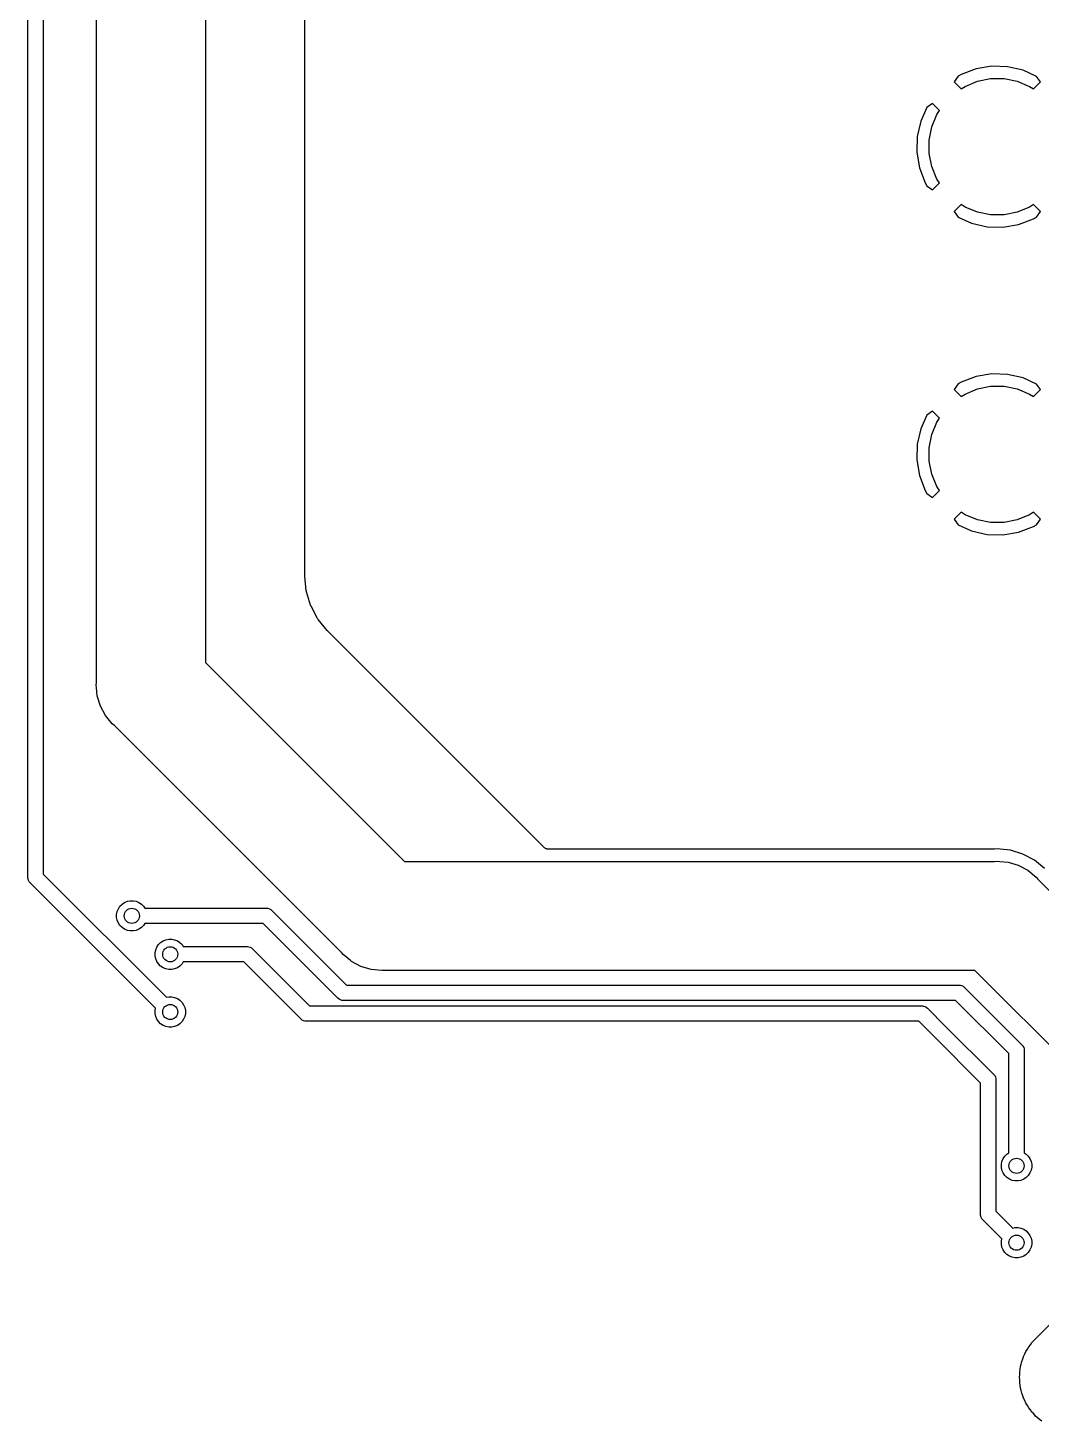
# Model space of a CAD drawing. Extents: x 4.56 to 9.07, y -4.98 to -1.89.
# Drawn here: x 4.57 to 5.228, y -4.928 to -4.023 of the extents above; entities that cross this region are included whole.
import ezdxf

# ---------------------------------------------------------------- set-up
doc = ezdxf.new("R2010")
doc.units = 0
doc.header["$MEASUREMENT"] = 0
doc.layers.add('BLACK', color=7, linetype='CONTINUOUS')

msp = doc.modelspace()

# ---------------------------------------------------------------- linework, layer by layer
at = {"layer": 'BLACK', "linetype": 'CONTINUOUS'}
for p, q in [((4.57, -4.57475), (4.57, -3.2394)), ((4.58, -3.24034), (4.58, -4.57293)), ((4.61457, -4.44826), (4.61457, -3.30174)), ((4.68543, -3.31468), (4.68543, -4.43532)), ((4.75, -4.3791), (4.75, -3.43328)), ((5.19641, -4.04771), (5.18628, -4.04941)), ((5.20668, -4.04801), (5.19641, -4.04771)), ((5.2167, -4.05031), (5.20668, -4.04801)), ((5.17461, -4.05414), (5.17193, -4.05779)), ((5.17193, -4.05779), (5.17655, -4.0624)), ((5.17655, -4.05311), (5.17461, -4.05414)), ((5.18628, -4.04941), (5.17655, -4.05311)), ((5.17902, -4.06075), (5.18708, -4.05741)), ((5.18708, -4.05741), (5.19564, -4.05571)), ((5.19564, -4.05571), (5.20436, -4.05571)), ((5.20436, -4.05571), (5.21292, -4.05741)), ((5.21292, -4.05741), (5.22098, -4.06075)), ((5.22548, -4.05426), (5.2167, -4.05031)), ((5.22345, -4.0624), (5.22807, -4.05779)), ((5.22807, -4.05779), (5.22548, -4.05426)), ((5.17655, -4.0624), (5.17902, -4.06075)), ((5.22098, -4.06075), (5.22345, -4.0624)), ((5.15426, -4.07452), (5.15031, -4.0833)), ((5.15779, -4.07193), (5.15426, -4.07452)), ((5.1624, -4.07655), (5.15779, -4.07193)), ((5.15031, -4.0833), (5.14801, -4.09332)), ((5.15741, -4.08708), (5.16075, -4.07902)), ((5.16075, -4.07902), (5.1624, -4.07655)), ((5.14801, -4.09332), (5.14771, -4.10359)), ((5.15571, -4.09564), (5.15741, -4.08708)), ((5.15571, -4.10436), (5.15571, -4.09564)), ((5.14771, -4.10359), (5.14941, -4.11372)), ((5.15741, -4.11292), (5.15571, -4.10436)), ((5.14941, -4.11372), (5.15311, -4.12345)), ((5.16075, -4.12098), (5.15741, -4.11292)), ((5.1624, -4.12345), (5.16075, -4.12098)), ((5.15311, -4.12345), (5.15414, -4.12539)), ((5.15414, -4.12539), (5.15779, -4.12807)), ((5.15779, -4.12807), (5.1624, -4.12345)), ((5.17655, -4.1376), (5.17193, -4.14221)), ((5.17902, -4.13925), (5.17655, -4.1376)), ((5.18708, -4.14259), (5.17902, -4.13925)), ((5.22098, -4.13925), (5.21292, -4.14259)), ((5.22345, -4.1376), (5.22098, -4.13925)), ((5.22807, -4.14221), (5.22345, -4.1376)), ((5.17193, -4.14221), (5.17452, -4.14574)), ((5.17452, -4.14574), (5.1833, -4.14969)), ((5.19564, -4.14429), (5.18708, -4.14259)), ((5.20436, -4.14429), (5.19564, -4.14429)), ((5.21292, -4.14259), (5.20436, -4.14429)), ((5.21372, -4.15059), (5.22345, -4.14689)), ((5.22345, -4.14689), (5.22539, -4.14586)), ((5.22539, -4.14586), (5.22807, -4.14221)), ((5.1833, -4.14969), (5.19332, -4.15199)), ((5.19332, -4.15199), (5.20359, -4.15229)), ((5.20359, -4.15229), (5.21372, -4.15059)), ((5.19641, -4.24771), (5.18628, -4.24941)), ((5.20668, -4.24801), (5.19641, -4.24771)), ((5.2167, -4.25031), (5.20668, -4.24801)), ((5.17461, -4.25414), (5.17193, -4.25779)), ((5.17655, -4.25311), (5.17461, -4.25414)), ((5.18628, -4.24941), (5.17655, -4.25311)), ((5.18708, -4.25741), (5.19564, -4.25571)), ((5.19564, -4.25571), (5.20436, -4.25571)), ((5.20436, -4.25571), (5.21292, -4.25741)), ((5.22548, -4.25426), (5.2167, -4.25031)), ((5.22807, -4.25779), (5.22548, -4.25426)), ((5.17193, -4.25779), (5.17655, -4.2624)), ((5.17655, -4.2624), (5.17902, -4.26075)), ((5.17902, -4.26075), (5.18708, -4.25741)), ((5.21292, -4.25741), (5.22098, -4.26075)), ((5.22098, -4.26075), (5.22345, -4.2624)), ((5.22345, -4.2624), (5.22807, -4.25779)), ((5.15426, -4.27452), (5.15031, -4.2833)), ((5.15779, -4.27193), (5.15426, -4.27452)), ((5.1624, -4.27655), (5.15779, -4.27193)), ((5.15031, -4.2833), (5.14801, -4.29332)), ((5.15741, -4.28708), (5.16075, -4.27902)), ((5.16075, -4.27902), (5.1624, -4.27655)), ((5.14801, -4.29332), (5.14771, -4.30359)), ((5.15571, -4.29564), (5.15741, -4.28708)), ((5.15571, -4.30436), (5.15571, -4.29564)), ((5.14771, -4.30359), (5.14941, -4.31372)), ((5.15741, -4.31292), (5.15571, -4.30436)), ((5.14941, -4.31372), (5.15311, -4.32345)), ((5.16075, -4.32098), (5.15741, -4.31292)), ((5.15311, -4.32345), (5.15414, -4.32539)), ((5.15414, -4.32539), (5.15779, -4.32807)), ((5.15779, -4.32807), (5.1624, -4.32345)), ((5.1624, -4.32345), (5.16075, -4.32098)), ((5.17655, -4.3376), (5.17193, -4.34221)), ((5.17902, -4.33925), (5.17655, -4.3376)), ((5.22345, -4.3376), (5.22098, -4.33925)), ((5.22807, -4.34221), (5.22345, -4.3376)), ((5.17193, -4.34221), (5.17452, -4.34574)), ((5.17452, -4.34574), (5.1833, -4.34969)), ((5.18708, -4.34259), (5.17902, -4.33925)), ((5.19564, -4.34429), (5.18708, -4.34259)), ((5.20436, -4.34429), (5.19564, -4.34429)), ((5.21292, -4.34259), (5.20436, -4.34429)), ((5.22098, -4.33925), (5.21292, -4.34259)), ((5.21372, -4.35059), (5.22345, -4.34689)), ((5.22345, -4.34689), (5.22539, -4.34586)), ((5.22539, -4.34586), (5.22807, -4.34221)), ((5.1833, -4.34969), (5.19332, -4.35199)), ((5.19332, -4.35199), (5.20359, -4.35229)), ((5.20359, -4.35229), (5.21372, -4.35059)), ((4.75002, -4.37926), (4.75, -4.3791)), ((4.75001, -4.37943), (4.75002, -4.37926)), ((4.75002, -4.37948), (4.75001, -4.37943)), ((4.75092, -4.38866), (4.75002, -4.37948)), ((4.75099, -4.38901), (4.75092, -4.38866)), ((4.75106, -4.38936), (4.75099, -4.38901)), ((4.75107, -4.38941), (4.75106, -4.38936)), ((4.75369, -4.39805), (4.75107, -4.38941)), ((4.75107, -4.38941), (4.75107, -4.38941)), ((4.75107, -4.38941), (4.75107, -4.38941)), ((4.75107, -4.38941), (4.75107, -4.38941)), ((4.75383, -4.39838), (4.75369, -4.39805)), ((4.75396, -4.39872), (4.75383, -4.39838)), ((4.75399, -4.39876), (4.75396, -4.39872)), ((4.75399, -4.39877), (4.75399, -4.39876)), ((4.75399, -4.39876), (4.75399, -4.39876)), ((4.75399, -4.39876), (4.75399, -4.39876)), ((4.75824, -4.40673), (4.75399, -4.39877)), ((4.75844, -4.40702), (4.75824, -4.40673)), ((4.75864, -4.40732), (4.75844, -4.40702)), ((4.75867, -4.40736), (4.75864, -4.40732)), ((4.75867, -4.40737), (4.75867, -4.40736)), ((4.75867, -4.40736), (4.75867, -4.40736)), ((4.76452, -4.41449), (4.75867, -4.40737)), ((4.75867, -4.40737), (4.75867, -4.40737)), ((4.76464, -4.41461), (4.76452, -4.41449)), ((4.76474, -4.41474), (4.76464, -4.41461)), ((4.76478, -4.41478), (4.76474, -4.41474)), ((4.90554, -4.55554), (4.76478, -4.41478)), ((4.68543, -4.43532), (4.81468, -4.56457)), ((4.6144, -4.45), (4.61457, -4.44826)), ((4.61457, -4.45174), (4.6144, -4.45)), ((4.61508, -4.45695), (4.61457, -4.45174)), ((4.61711, -4.46363), (4.61508, -4.45695)), ((4.6204, -4.46978), (4.61711, -4.46363)), ((4.62482, -4.47518), (4.6204, -4.46978)), ((4.62618, -4.47629), (4.62482, -4.47518)), ((4.77371, -4.62382), (4.62618, -4.47629)), ((4.90582, -4.55577), (4.90554, -4.55554)), ((4.9061, -4.556), (4.90582, -4.55577)), ((4.90612, -4.55601), (4.9061, -4.556)), ((4.90613, -4.55603), (4.90612, -4.55601)), ((4.81468, -4.56457), (5.19826, -4.56457)), ((4.90645, -4.5562), (4.90613, -4.55603)), ((4.90677, -4.55637), (4.90645, -4.5562)), ((4.90679, -4.55638), (4.90677, -4.55637)), ((4.90681, -4.55639), (4.90679, -4.55638)), ((4.90716, -4.5565), (4.90681, -4.55639)), ((4.90751, -4.55661), (4.90716, -4.5565)), ((4.90753, -4.55661), (4.90751, -4.55661)), ((4.90755, -4.55662), (4.90753, -4.55661)), ((4.90791, -4.55665), (4.90755, -4.55662)), ((4.90827, -4.55669), (4.90791, -4.55665)), ((4.90831, -4.55669), (4.90827, -4.55669)), ((4.90832, -4.55669), (4.90831, -4.55669)), ((4.90831, -4.55669), (4.90831, -4.55669)), ((4.90831, -4.55669), (4.90831, -4.55669)), ((5.19768, -4.55669), (4.90832, -4.55669)), ((5.19784, -4.55668), (5.19768, -4.55669)), ((5.19801, -4.55668), (5.19784, -4.55668)), ((5.19807, -4.55667), (5.19801, -4.55668)), ((5.2, -4.55648), (5.19807, -4.55667)), ((5.19826, -4.56457), (5.2, -4.5644)), ((5.20193, -4.55667), (5.2, -4.55648)), ((5.2, -4.5644), (5.20174, -4.56457)), ((5.20174, -4.56457), (5.20174, -4.56457)), ((5.20174, -4.56457), (5.20695, -4.56508)), ((5.20849, -4.55732), (5.20193, -4.55667)), ((5.20193, -4.55667), (5.20193, -4.55667)), ((5.21665, -4.5598), (5.20849, -4.55732)), ((5.22418, -4.56382), (5.21665, -4.5598)), ((5.23077, -4.56923), (5.22418, -4.56382)), ((4.58, -4.57293), (4.66003, -4.65296)), ((5.20695, -4.56508), (5.21363, -4.56711)), ((5.21363, -4.56711), (5.21978, -4.5704)), ((5.21978, -4.5704), (5.22518, -4.57482)), ((4.56998, -4.575), (4.57, -4.57475)), ((4.57, -4.57525), (4.56998, -4.575)), ((4.57007, -4.57598), (4.57, -4.57525)), ((4.57036, -4.57692), (4.57007, -4.57598)), ((4.57082, -4.57779), (4.57036, -4.57692)), ((4.57145, -4.57855), (4.57082, -4.57779)), ((4.57164, -4.57871), (4.57145, -4.57855)), ((4.65296, -4.66003), (4.57164, -4.57871)), ((5.22518, -4.57482), (5.22629, -4.57618)), ((5.22629, -4.57618), (5.34882, -4.69871)), ((4.63123, -4.59235), (4.63284, -4.59128)), ((4.63284, -4.59128), (4.63463, -4.59054)), ((4.63463, -4.59054), (4.63653, -4.59016)), ((4.63653, -4.59016), (4.63847, -4.59016)), ((4.63847, -4.59016), (4.64037, -4.59054)), ((4.64037, -4.59054), (4.64216, -4.59128)), ((4.64216, -4.59128), (4.64377, -4.59235)), ((4.62766, -4.59903), (4.62804, -4.59713)), ((4.62766, -4.60097), (4.62766, -4.59903)), ((4.62804, -4.60287), (4.62766, -4.60097)), ((4.62804, -4.59713), (4.62878, -4.59534)), ((4.62878, -4.59534), (4.62985, -4.59373)), ((4.62985, -4.59373), (4.63123, -4.59235)), ((4.64377, -4.59235), (4.64515, -4.59373)), ((4.64515, -4.59373), (4.646, -4.595)), ((4.646, -4.595), (4.72475, -4.595)), ((4.72475, -4.595), (4.725, -4.59498)), ((4.725, -4.59498), (4.72525, -4.595)), ((4.72525, -4.595), (4.72598, -4.59507)), ((4.72598, -4.59507), (4.72692, -4.59536)), ((4.72692, -4.59536), (4.72779, -4.59582)), ((4.72779, -4.59582), (4.72855, -4.59645)), ((4.72855, -4.59645), (4.72871, -4.59664)), ((4.72871, -4.59664), (4.77707, -4.645)), ((4.62878, -4.60466), (4.62804, -4.60287)), ((4.62985, -4.60627), (4.62878, -4.60466)), ((4.63123, -4.60765), (4.62985, -4.60627)), ((4.63284, -4.60872), (4.63123, -4.60765)), ((4.63463, -4.60946), (4.63284, -4.60872)), ((4.63653, -4.60984), (4.63463, -4.60946)), ((4.63847, -4.60984), (4.63653, -4.60984)), ((4.64037, -4.60946), (4.63847, -4.60984)), ((4.64216, -4.60872), (4.64037, -4.60946)), ((4.64377, -4.60765), (4.64216, -4.60872)), ((4.64515, -4.60627), (4.64377, -4.60765)), ((4.646, -4.605), (4.64515, -4.60627)), ((4.72293, -4.605), (4.646, -4.605)), ((4.77129, -4.65336), (4.72293, -4.605)), ((4.65378, -4.62034), (4.65485, -4.61873)), ((4.65485, -4.61873), (4.65623, -4.61735)), ((4.65623, -4.61735), (4.65784, -4.61628)), ((4.65784, -4.61628), (4.65963, -4.61554)), ((4.65963, -4.61554), (4.66153, -4.61516)), ((4.66153, -4.61516), (4.66347, -4.61516)), ((4.66347, -4.61516), (4.66537, -4.61554)), ((4.66537, -4.61554), (4.66716, -4.61628)), ((4.66716, -4.61628), (4.66877, -4.61735)), ((4.66877, -4.61735), (4.67015, -4.61873)), ((4.67015, -4.61873), (4.671, -4.62)), ((4.65266, -4.62403), (4.65304, -4.62213)), ((4.65266, -4.62597), (4.65266, -4.62403)), ((4.65304, -4.62787), (4.65266, -4.62597)), ((4.65304, -4.62213), (4.65378, -4.62034)), ((4.65378, -4.62966), (4.65304, -4.62787)), ((4.671, -4.62), (4.71225, -4.62)), ((4.71225, -4.62), (4.7125, -4.61998)), ((4.7125, -4.61998), (4.71275, -4.62)), ((4.71275, -4.62), (4.71348, -4.62007)), ((4.71348, -4.62007), (4.71442, -4.62036)), ((4.71442, -4.62036), (4.71529, -4.62082)), ((4.71529, -4.62082), (4.71605, -4.62145)), ((4.71605, -4.62145), (4.71621, -4.62164)), ((4.71621, -4.62164), (4.75311, -4.65854)), ((4.77482, -4.62518), (4.77371, -4.62382)), ((4.7796, -4.62909), (4.77482, -4.62518)), ((4.65485, -4.63127), (4.65378, -4.62966)), ((4.65623, -4.63265), (4.65485, -4.63127)), ((4.65784, -4.63372), (4.65623, -4.63265)), ((4.65963, -4.63446), (4.65784, -4.63372)), ((4.66153, -4.63484), (4.65963, -4.63446)), ((4.66347, -4.63484), (4.66153, -4.63484)), ((4.66537, -4.63446), (4.66347, -4.63484)), ((4.66716, -4.63372), (4.66537, -4.63446)), ((4.66877, -4.63265), (4.66716, -4.63372)), ((4.67015, -4.63127), (4.66877, -4.63265)), ((4.671, -4.63), (4.67015, -4.63127)), ((4.71043, -4.63), (4.671, -4.63)), ((4.74733, -4.66691), (4.71043, -4.63)), ((4.78022, -4.6296), (4.7796, -4.62909)), ((4.78637, -4.63289), (4.78022, -4.6296)), ((4.79305, -4.63492), (4.78637, -4.63289)), ((4.8, -4.6356), (4.79305, -4.63492)), ((4.80174, -4.63543), (4.8, -4.6356)), ((5.18532, -4.63543), (4.80174, -4.63543)), ((5.28957, -4.73968), (5.18532, -4.63543)), ((4.77707, -4.645), (5.17475, -4.645)), ((5.17475, -4.645), (5.175, -4.64498)), ((5.175, -4.64498), (5.17525, -4.645)), ((5.17525, -4.645), (5.17598, -4.64507)), ((5.17598, -4.64507), (5.17692, -4.64536)), ((5.17692, -4.64536), (5.17779, -4.64582)), ((5.17779, -4.64582), (5.17855, -4.64645)), ((5.17855, -4.64645), (5.17871, -4.64664)), ((4.66003, -4.65296), (4.66153, -4.65266)), ((4.66153, -4.65266), (4.66347, -4.65266)), ((4.66347, -4.65266), (4.66537, -4.65304)), ((4.66537, -4.65304), (4.66716, -4.65378)), ((4.66716, -4.65378), (4.66877, -4.65485)), ((4.66877, -4.65485), (4.67015, -4.65623)), ((4.77145, -4.65355), (4.77129, -4.65336)), ((4.77221, -4.65418), (4.77145, -4.65355)), ((4.77308, -4.65464), (4.77221, -4.65418)), ((4.77402, -4.65493), (4.77308, -4.65464)), ((4.77475, -4.655), (4.77402, -4.65493)), ((4.775, -4.65502), (4.77475, -4.655)), ((4.77475, -4.655), (4.77475, -4.655)), ((4.77525, -4.655), (4.775, -4.65502)), ((5.17293, -4.655), (4.77525, -4.655)), ((5.2075, -4.68957), (5.17293, -4.655)), ((5.17871, -4.64664), (5.21586, -4.68379)), ((4.65266, -4.66153), (4.65296, -4.66003)), ((4.65266, -4.66347), (4.65266, -4.66153)), ((4.65304, -4.66537), (4.65266, -4.66347)), ((4.67015, -4.65623), (4.67122, -4.65784)), ((4.67122, -4.65784), (4.67196, -4.65963)), ((4.67196, -4.65963), (4.67234, -4.66153)), ((4.67234, -4.66347), (4.67196, -4.66537)), ((4.67234, -4.66153), (4.67234, -4.66347)), ((4.75311, -4.65854), (5.1508, -4.65854)), ((5.1508, -4.65854), (5.15104, -4.65852)), ((5.15104, -4.65852), (5.15129, -4.65854)), ((5.15129, -4.65854), (5.15202, -4.65862)), ((5.15202, -4.65862), (5.15297, -4.6589)), ((5.15297, -4.6589), (5.15383, -4.65937)), ((5.15383, -4.65937), (5.1546, -4.65999)), ((5.1546, -4.65999), (5.15475, -4.66018)), ((5.15475, -4.66018), (5.16621, -4.67164)), ((4.65378, -4.66716), (4.65304, -4.66537)), ((4.65485, -4.66877), (4.65378, -4.66716)), ((4.65623, -4.67015), (4.65485, -4.66877)), ((4.65784, -4.67122), (4.65623, -4.67015)), ((4.65963, -4.67196), (4.65784, -4.67122)), ((4.66153, -4.67234), (4.65963, -4.67196)), ((4.66347, -4.67234), (4.66153, -4.67234)), ((4.66537, -4.67196), (4.66347, -4.67234)), ((4.66716, -4.67122), (4.66537, -4.67196)), ((4.66877, -4.67015), (4.66716, -4.67122)), ((4.67015, -4.66877), (4.66877, -4.67015)), ((4.67122, -4.66716), (4.67015, -4.66877)), ((4.67196, -4.66537), (4.67122, -4.66716)), ((4.74749, -4.6671), (4.74733, -4.66691)), ((4.74825, -4.66772), (4.74749, -4.6671)), ((4.74912, -4.66819), (4.74825, -4.66772)), ((4.75006, -4.66847), (4.74912, -4.66819)), ((4.7508, -4.66854), (4.75006, -4.66847)), ((4.75104, -4.66857), (4.7508, -4.66854)), ((4.7508, -4.66854), (4.7508, -4.66854)), ((4.75129, -4.66854), (4.75104, -4.66857)), ((5.14897, -4.66854), (4.75129, -4.66854)), ((5.15914, -4.67871), (5.14897, -4.66854)), ((5.16621, -4.67164), (5.16621, -4.67164)), ((5.16621, -4.67164), (5.19748, -4.7029)), ((5.18911, -4.70869), (5.15914, -4.67871)), ((5.15914, -4.67871), (5.15914, -4.67871)), ((5.2075, -4.754), (5.2075, -4.68957)), ((5.21586, -4.68379), (5.21605, -4.68395)), ((5.21605, -4.68395), (5.21668, -4.68471)), ((5.21668, -4.68471), (5.21714, -4.68558)), ((5.21714, -4.68558), (5.21743, -4.68652)), ((5.21743, -4.68652), (5.2175, -4.68725)), ((5.2175, -4.68725), (5.21752, -4.6875)), ((5.21752, -4.6875), (5.2175, -4.68775)), ((5.2175, -4.68775), (5.2175, -4.754)), ((5.18911, -4.79387), (5.18911, -4.70869)), ((5.19748, -4.7029), (5.19767, -4.70306)), ((5.19767, -4.70306), (5.19829, -4.70382)), ((5.19829, -4.70382), (5.19867, -4.70453)), ((5.19867, -4.70453), (5.19876, -4.70469)), ((5.19876, -4.70469), (5.19904, -4.70563)), ((5.19904, -4.70563), (5.19914, -4.70661)), ((5.19914, -4.70661), (5.19911, -4.70686)), ((5.19911, -4.70686), (5.19911, -4.79204)), ((5.20485, -4.75623), (5.20623, -4.75485)), ((5.20623, -4.75485), (5.2075, -4.754)), ((5.2175, -4.754), (5.21877, -4.75485)), ((5.21877, -4.75485), (5.22015, -4.75623)), ((5.20266, -4.76153), (5.20304, -4.75963)), ((5.20266, -4.76347), (5.20266, -4.76153)), ((5.20304, -4.76537), (5.20266, -4.76347)), ((5.20304, -4.75963), (5.20378, -4.75784)), ((5.20378, -4.75784), (5.20485, -4.75623)), ((5.22015, -4.75623), (5.22122, -4.75784)), ((5.22122, -4.75784), (5.22196, -4.75963)), ((5.22196, -4.75963), (5.22234, -4.76153)), ((5.22234, -4.76347), (5.22196, -4.76537)), ((5.22234, -4.76153), (5.22234, -4.76347)), ((5.20378, -4.76716), (5.20304, -4.76537)), ((5.20485, -4.76877), (5.20378, -4.76716)), ((5.20623, -4.77015), (5.20485, -4.76877)), ((5.20784, -4.77122), (5.20623, -4.77015)), ((5.20963, -4.77196), (5.20784, -4.77122)), ((5.21153, -4.77234), (5.20963, -4.77196)), ((5.21347, -4.77234), (5.21153, -4.77234)), ((5.21537, -4.77196), (5.21347, -4.77234)), ((5.21716, -4.77122), (5.21537, -4.77196)), ((5.21877, -4.77015), (5.21716, -4.77122)), ((5.22015, -4.76877), (5.21877, -4.77015)), ((5.22122, -4.76716), (5.22015, -4.76877)), ((5.22196, -4.76537), (5.22122, -4.76716)), ((5.18909, -4.79411), (5.18911, -4.79387)), ((5.18916, -4.79479), (5.18909, -4.79411)), ((5.18919, -4.79509), (5.18916, -4.79479)), ((5.18947, -4.79604), (5.18919, -4.79509)), ((5.18994, -4.79691), (5.18947, -4.79604)), ((5.19056, -4.79767), (5.18994, -4.79691)), ((5.19075, -4.79782), (5.19056, -4.79767)), ((5.20296, -4.81003), (5.19075, -4.79782)), ((5.19911, -4.79204), (5.21003, -4.80296)), ((5.21003, -4.80296), (5.21153, -4.80266)), ((5.21153, -4.80266), (5.21347, -4.80266)), ((5.21347, -4.80266), (5.21537, -4.80304)), ((5.21537, -4.80304), (5.21716, -4.80378)), ((5.21716, -4.80378), (5.21877, -4.80485)), ((5.21877, -4.80485), (5.22015, -4.80623)), ((5.22015, -4.80623), (5.22122, -4.80784)), ((5.22122, -4.80784), (5.22196, -4.80963)), ((5.20266, -4.81153), (5.20296, -4.81003)), ((5.20266, -4.81347), (5.20266, -4.81153)), ((5.20304, -4.81537), (5.20266, -4.81347)), ((5.20378, -4.81716), (5.20304, -4.81537)), ((5.20485, -4.81877), (5.20378, -4.81716)), ((5.22122, -4.81716), (5.22015, -4.81877)), ((5.22196, -4.81537), (5.22122, -4.81716)), ((5.22196, -4.80963), (5.22234, -4.81153)), ((5.22234, -4.81347), (5.22196, -4.81537)), ((5.22234, -4.81153), (5.22234, -4.81347)), ((5.22741, -4.87248), (5.28957, -4.81032)), ((5.20623, -4.82015), (5.20485, -4.81877)), ((5.20784, -4.82122), (5.20623, -4.82015)), ((5.20963, -4.82196), (5.20784, -4.82122)), ((5.21153, -4.82234), (5.20963, -4.82196)), ((5.21347, -4.82234), (5.21153, -4.82234)), ((5.21537, -4.82196), (5.21347, -4.82234)), ((5.21716, -4.82122), (5.21537, -4.82196)), ((5.21877, -4.82015), (5.21716, -4.82122)), ((5.22015, -4.81877), (5.21877, -4.82015)), ((5.22248, -4.87741), (5.22741, -4.87248)), ((5.22741, -4.87248), (5.22741, -4.87248)), ((5.2186, -4.88322), (5.21957, -4.88176)), ((5.21957, -4.88176), (5.2204, -4.88022)), ((5.2204, -4.88022), (5.22151, -4.87887)), ((5.22151, -4.87887), (5.22248, -4.87741)), ((5.21559, -4.89138), (5.21593, -4.88966)), ((5.21593, -4.88966), (5.2166, -4.88805)), ((5.2166, -4.88805), (5.21711, -4.88637)), ((5.21711, -4.88637), (5.21793, -4.88483)), ((5.21793, -4.88483), (5.2186, -4.88322)), ((5.2144, -4.9), (5.21457, -4.89826)), ((5.21457, -4.90174), (5.2144, -4.9)), ((5.21457, -4.89651), (5.21491, -4.89479)), ((5.21457, -4.89826), (5.21457, -4.89651)), ((5.21491, -4.89479), (5.21508, -4.89305)), ((5.21508, -4.89305), (5.21559, -4.89138)), ((5.21457, -4.90349), (5.21457, -4.90174)), ((5.21491, -4.90521), (5.21457, -4.90349)), ((5.21508, -4.90695), (5.21491, -4.90521)), ((5.21559, -4.90862), (5.21508, -4.90695)), ((5.21593, -4.91034), (5.21559, -4.90862)), ((5.2166, -4.91195), (5.21593, -4.91034)), ((5.21711, -4.91363), (5.2166, -4.91195)), ((5.21793, -4.91517), (5.21711, -4.91363)), ((5.2186, -4.91678), (5.21793, -4.91517)), ((5.21957, -4.91824), (5.2186, -4.91678)), ((5.2204, -4.91978), (5.21957, -4.91824)), ((5.22151, -4.92113), (5.2204, -4.91978)), ((5.22248, -4.92259), (5.22151, -4.92113)), ((5.22371, -4.92382), (5.22248, -4.92259)), ((5.22482, -4.92518), (5.22371, -4.92382)), ((5.22618, -4.92629), (5.22482, -4.92518)), ((5.22741, -4.92752), (5.22618, -4.92629)), ((5.22887, -4.92849), (5.22741, -4.92752))]:
    msp.add_line(p, q, dxfattribs=at)
at = {"layer": 'BLACK'}
for centre in [(4.6375, -4.6), (4.6625, -4.625), (4.6625, -4.6625), (5.2125, -4.7625), (5.2125, -4.8125)]:
    msp.add_circle(centre, 0.00492, dxfattribs=at)

doc.saveas('drawing.dxf')
